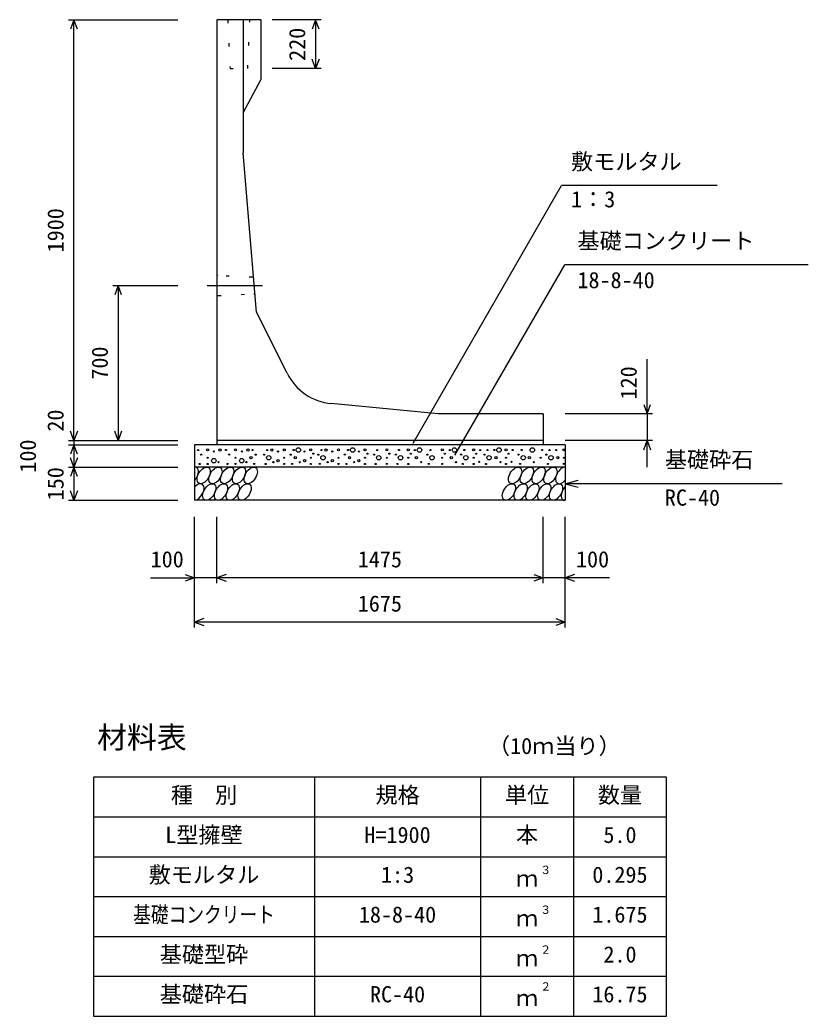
# Model space of a CAD drawing. Units: millimetres, scale not verified. Extents: x -50400 to 50400, y -17820 to 17820.
# Drawn here: x 21123 to 24684, y -3581 to 919 of the extents above; entities that cross this region are included whole.
import ezdxf
from ezdxf.enums import TextEntityAlignment as Align

# ---------------------------------------------------------------- set-up
doc = ezdxf.new("R2010")
doc.units = ezdxf.units.MM
doc.header["$LTSCALE"] = 60
doc.linetypes.add('CHAIN1', pattern=[8, 5, -1, 1, -1])
doc.linetypes.add('DOTTED', pattern=[1.75, 0.25, -1.5])
for name, color, linetype, lineweight in [('0-0_CENTER', 7, 'CHAIN1', 25), ('0-1_DIM', 7, 'Continuous', 25), ('0-3_HATCH', 6, 'Continuous', 25), ('0-4_HYO', 3, 'Continuous', 25), ('0-5_HYO2', 4, 'Continuous', 25), ('0-6_OUTLINE', 1, 'Continuous', 25), ('0-7_OUTLINE2', 4, 'DOTTED', 25), ('0-8_TXT', 7, 'Continuous', 25)]:
    doc.layers.add(name, color=color, linetype=linetype, lineweight=lineweight)
doc.styles.add('ＭＳ ゴシック', font='')
doc.styles.get('ＭＳ ゴシック').set_extended_font_data('MS Gothic')

msp = doc.modelspace()

# ---------------------------------------------------------------- linework, layer by layer
at = {"layer": '0-0_CENTER'}
msp.add_line((21968.68, -280.94), (22218.54, -280.94), dxfattribs=at)
at = {"layer": '0-1_DIM'}
for p, q in [((21342, 919.06), (21837, 919.06)), ((21367, -980.94), (21367, 919.06)), ((22483.91, 919.06), (22262, 919.06)), ((22458.91, 919.06), (22458.91, 699.06)), ((22483.91, 699.06), (22262, 699.06)), ((22899.15, -992.26), (23570.42, 170.41)), ((24272.83, 170.41), (23570.42, 170.41)), ((23088.63, -1046.66), (23584.9, -187.09)), ((24684.44, -187.09), (23584.9, -187.09)), ((21542, -280.94), (21837, -280.94)), ((21567, -280.94), (21567, -980.94)), ((23957, -860.94), (23957, -613.25)), ((23982, -860.94), (23587, -860.94)), ((23957, -860.94), (23957, -980.94)), ((21342, -980.94), (21837, -980.94)), ((21342, -980.94), (21837, -980.94)), ((21367, -980.94), (21367, -1000.94)), ((21567, -980.94), (21837, -980.94)), ((23982, -980.94), (23587, -980.94)), ((23957, -1100.94), (23957, -980.94)), ((21342, -1000.94), (21837, -1000.94)), ((21367, -1000.94), (21367, -1100.94)), ((21342, -1100.94), (21837, -1100.94)), ((21367, -1100.94), (21367, -1250.94)), ((23587, -1175.94), (23644.96, -1160.41)), ((24567.32, -1175.94), (23587, -1175.94)), ((23587, -1175.94), (23644.96, -1191.47)), ((21342, -1250.94), (21837, -1250.94)), ((21912, -1825.94), (21912, -1325.94)), ((22012, -1625.94), (22012, -1325.94)), ((23487, -1625.94), (23487, -1325.94)), ((23487, -1625.94), (23487, -1325.94)), ((23587, -1825.94), (23587, -1325.94)), ((21712.46, -1600.94), (21912, -1600.94)), ((22012, -1600.94), (21912, -1600.94)), ((23487, -1600.94), (22012, -1600.94)), ((23587, -1600.94), (23487, -1600.94)), ((23786.54, -1600.94), (23587, -1600.94)), ((23587, -1800.94), (21912, -1800.94))]:
    msp.add_line(p, q, dxfattribs=at)
for points in [[(21382.39, 876.78), (21367, 919.06), (21351.61, 876.78)], [(22474.3, 876.78), (22458.91, 919.06), (22443.52, 876.78)], [(22474.3, 741.35), (22458.91, 699.06), (22443.52, 741.35)], [(21582.39, -323.22), (21567, -280.94), (21551.61, -323.22)], [(23941.61, -818.65), (23957, -860.94), (23972.39, -818.65)], [(21382.39, -938.65), (21367, -980.94), (21351.61, -938.65)], [(21582.39, -938.65), (21567, -980.94), (21551.61, -938.65)], [(23941.61, -1023.22), (23957, -980.94), (23972.39, -1023.22)], [(21382.39, -1043.22), (21367, -1000.94), (21351.61, -1043.22)], [(21382.39, -1058.65), (21367, -1100.94), (21351.61, -1058.65)], [(21382.39, -1143.22), (21367, -1100.94), (21351.61, -1143.22)], [(21382.39, -1208.65), (21367, -1250.94), (21351.61, -1208.65)], [(21869.71, -1585.55), (21912, -1600.94), (21869.71, -1616.33)], [(22054.29, -1585.55), (22012, -1600.94), (22054.29, -1616.33)], [(23444.71, -1585.55), (23487, -1600.94), (23444.71, -1616.33)], [(23629.29, -1585.55), (23587, -1600.94), (23629.29, -1616.33)], [(21954.29, -1785.55), (21912, -1800.94), (21954.29, -1816.33)], [(23544.71, -1785.55), (23587, -1800.94), (23544.71, -1816.33)]]:
    msp.add_lwpolyline(points, dxfattribs=at)
at = {"layer": '0-3_HATCH'}
for centre, radius in [((21927.97, -1023.76), 2.5), ((21970.86, -1022.89), 5), ((21998.9, -1030.76), 2.5), ((22026.94, -1023.76), 5), ((22054.07, -1023.76), 2.5), ((22096.97, -1022.89), 5), ((22125.01, -1030.76), 2.5), ((22153.04, -1023.76), 5), ((22174.07, -1023.76), 2.5), ((22239.93, -1023.76), 2.5), ((22260.96, -1023.76), 5), ((22288.99, -1030.76), 2.5), ((22317.03, -1022.89), 5), ((22359.93, -1023.76), 2.5), ((22380.96, -1023.76), 10), ((22408.99, -1030.76), 2.5), ((22437.03, -1022.89), 5), ((22485.15, -1023.76), 2.5), ((22506.18, -1023.76), 5), ((22534.22, -1030.76), 2.5), ((22562.26, -1022.89), 5), ((22605.15, -1023.76), 2.5), ((22626.18, -1023.76), 10), ((22654.22, -1030.76), 2.5), ((22682.26, -1022.89), 5), ((22737.08, -1023.76), 2.5), ((22780.7, -1022.89), 5), ((22835.51, -1023.76), 2.5), ((22877.69, -1022.89), 5), ((22907.39, -1023.76), 2.5), ((22928.42, -1023.76), 10), ((22977.79, -1023.76), 2.5), ((23031.08, -1022.89), 5), ((23065.05, -1023.76), 2.5), ((23086.08, -1023.76), 10), ((23130.76, -1023.76), 2.5), ((23172.94, -1022.89), 5), ((23202.63, -1023.76), 2.5), ((23235.89, -1023.76), 2.5), ((23266.67, -1023.76), 2.5), ((23287.71, -1023.76), 10), ((23319.47, -1022.89), 5), ((23349.17, -1023.76), 2.5), ((23390.18, -1023.76), 2.5), ((23438.34, -1023.76), 10), ((23482.43, -1023.76), 2.5), ((23515.68, -1023.76), 2.5), ((23546.47, -1023.76), 2.5), ((23580.87, -1022.89), 5), ((21941.99, -1044.77), 2.5), ((21970.86, -1058.78), 2.5), ((21998.9, -1071.91), 10), ((22019.93, -1078.91), 2.5), ((22068.09, -1044.77), 2.5), ((22096.97, -1058.78), 2.5), ((22125.01, -1071.91), 10), ((22146.03, -1078.91), 2.5), ((22167.06, -1058.78), 5), ((22188.09, -1044.77), 2.5), ((22225.91, -1044.77), 2.5), ((22246.94, -1058.78), 10), ((22267.97, -1078.91), 2.5), ((22288.99, -1071.91), 5), ((22317.03, -1058.78), 2.5), ((22345.91, -1044.77), 2.5), ((22366.94, -1058.78), 5), ((22387.97, -1078.91), 2.5), ((22408.99, -1071.91), 5), ((22437.03, -1058.78), 2.5), ((22448.37, -1040.45), 2.5), ((22471.13, -1044.77), 2.5), ((22492.16, -1058.78), 10), ((22513.19, -1078.91), 2.5), ((22534.22, -1071.91), 5), ((22562.26, -1058.78), 2.5), ((22591.13, -1044.77), 2.5), ((22612.16, -1058.78), 5), ((22633.19, -1078.91), 2.5), ((22654.22, -1071.91), 5), ((22682.26, -1058.78), 2.5), ((22693.6, -1040.45), 2.5), ((22723.06, -1044.77), 2.5), ((22744.09, -1058.78), 10), ((22780.7, -1058.78), 2.5), ((22792.04, -1040.45), 2.5), ((22821.5, -1044.77), 2.5), ((22842.53, -1058.78), 10), ((22877.69, -1058.78), 2.5), ((22889.03, -1040.45), 2.5), ((22914.4, -1058.78), 5), ((22935.43, -1078.91), 2.5), ((22963.77, -1044.77), 2.5), ((22984.8, -1058.78), 10), ((23031.08, -1058.78), 2.5), ((23042.42, -1040.45), 2.5), ((23072.06, -1058.78), 5), ((23093.09, -1078.91), 2.5), ((23116.74, -1044.77), 2.5), ((23137.77, -1058.78), 10), ((23172.94, -1058.78), 2.5), ((23184.28, -1040.45), 2.5), ((23197.59, -1077.13), 2.5), ((23221.87, -1044.77), 2.5), ((23242.9, -1058.78), 10), ((23273.69, -1058.78), 5), ((23294.71, -1078.91), 2.5), ((23319.47, -1058.78), 2.5), ((23330.81, -1040.45), 2.5), ((23344.13, -1077.13), 2.5), ((23376.16, -1044.77), 2.5), ((23397.19, -1058.78), 10), ((23424.32, -1058.78), 5), ((23445.35, -1078.91), 2.5), ((23475.99, -1058.78), 2.5), ((23501.66, -1044.77), 2.5), ((23522.69, -1058.78), 10), ((23553.48, -1058.78), 5), ((23580.87, -1058.78), 2.5), ((21934.98, -1086.79), 2.5), ((21970.86, -1086.79), 2.5), ((22061.08, -1086.79), 2.5), ((22096.97, -1086.79), 2.5), ((22181.08, -1086.79), 2.5), ((22232.92, -1086.79), 2.5), ((22317.03, -1086.79), 2.5), ((22352.92, -1086.79), 2.5), ((22437.03, -1086.79), 2.5), ((22478.14, -1086.79), 2.5), ((22562.26, -1086.79), 2.5), ((22598.14, -1086.79), 2.5), ((22682.26, -1086.79), 2.5), ((22730.07, -1086.79), 2.5), ((22780.7, -1086.79), 2.5), ((22828.51, -1086.79), 2.5), ((22877.69, -1086.79), 2.5), ((22970.78, -1086.79), 2.5), ((23031.08, -1086.79), 2.5), ((23123.75, -1086.79), 2.5), ((23172.94, -1086.79), 2.5), ((23228.88, -1086.79), 2.5), ((23319.47, -1086.79), 2.5), ((23383.17, -1086.79), 2.5), ((23508.67, -1086.79), 2.5), ((23580.87, -1086.79), 2.5)]:
    msp.add_circle(centre, radius, dxfattribs=at)
for centre, start_param, end_param in [((21899.64, -1138.46), 4.385593, 6.6745444), ((23573.14, -1138.46), 0.3357715, 4.4411806), ((21924.96, -1213.45), 3.5111464, 7.548991), ((23598.46, -1213.45), 1.2110787, 3.5658734)]:
    msp.add_ellipse(centre, major_axis=(21.81, 35.31), ratio=0.5792, start_param=start_param, end_param=end_param, dxfattribs=at)
for centre in [(21952.84, -1138.46), (22006.05, -1138.46), (22059.26, -1138.46), (22112.47, -1138.46), (22165.68, -1138.46), (23360.31, -1138.46), (23413.51, -1138.46), (23466.72, -1138.46), (23519.93, -1138.46), (21978.16, -1213.45), (22031.37, -1213.45), (22084.58, -1213.45), (22137.79, -1213.45), (23332.42, -1213.45), (23385.63, -1213.45), (23438.84, -1213.45), (23492.04, -1213.45), (23545.25, -1213.45)]:
    msp.add_ellipse(centre, major_axis=(21.81, 35.31), ratio=0.5792, dxfattribs=at)
at = {"layer": '0-4_HYO'}
for p, q in [((22454.5, -2500.94), (22454.5, -3580.94)), ((23204.5, -2500.94), (23204.5, -3580.94)), ((23624.5, -2500.94), (23624.5, -3580.94)), ((21454.5, -2680.94), (24044.5, -2680.94))]:
    msp.add_line(p, q, dxfattribs=at)
msp.add_lwpolyline([(21454.5, -3580.94), (24044.5, -3580.94), (24044.5, -2500.94), (21454.5, -2500.94)], close=True, dxfattribs=at)
at = {"layer": '0-5_HYO2'}
for p, q in [((21454.5, -2860.94), (24044.5, -2860.94)), ((21454.5, -3040.94), (24044.5, -3040.94)), ((21454.5, -3220.94), (24044.5, -3220.94)), ((21454.5, -3400.94), (24044.5, -3400.94))]:
    msp.add_line(p, q, dxfattribs=at)
at = {"layer": '0-6_OUTLINE'}
for p, q in [((22132, 919.06), (22132, 319.06)), ((22212, 919.06), (22212, 649.06)), ((22132, 499.06), (22212, 649.06)), ((22192, -400.94), (22132, 319.06)), ((22330.14, -677.23), (22192, -400.94)), ((23012, -860.94), (22529.67, -814.26)), ((23487, -860.94), (23012, -860.94)), ((23487, -860.94), (23487, -1000.94)), ((23487, -980.94), (22012, -980.94)), ((23587, -1000.94), (23587, -1250.94)), ((23587, -1100.94), (21912, -1100.94)), ((23587, -1250.94), (21912, -1250.94))]:
    msp.add_line(p, q, dxfattribs=at)
for points in [[(22212, 919.06), (22012, 919.06), (22012, -1000.94)], [(23587, -1000.94), (21912, -1000.94), (21912, -1250.94)]]:
    msp.add_lwpolyline(points, dxfattribs=at)
msp.add_arc((22553.75, -565.42), 250, 206.56505, 264.47246, dxfattribs=at)
at = {"layer": '0-7_OUTLINE2'}
for p, q in [((22152, 699.06), (22162, 919.06)), ((22017, -236.16), (22012.22, -230.94)), ((22173.84, -243.21), (22017, -236.16)), ((22178.46, -238.41), (22173.84, -243.21)), ((22012.22, -330.93), (22017, -325.72)), ((22017, -325.72), (22180.13, -318.66)), ((22185.34, -323.43), (22180.13, -318.66))]:
    msp.add_line(p, q, dxfattribs=at)
msp.add_lwpolyline([(22062, 919.06), (22072, 699.06), (22152, 699.06)], dxfattribs=at)

# ---------------------------------------------------------------- texts
at = {"layer": '0-1_DIM', "style": 'ＭＳ ゴシック'}
for s, p in [('220', (22433.91, 734.06)), ('1900', (21342, -130.94)), ('700', (21542, -705.94)), ('120', (23932, -795.3)), ('20', (21342, -940.87)), ('100', (21217, -1125.94)), ('150', (21342, -1250.94))]:
    msp.add_text(s, height=73.31, rotation=90, dxfattribs=at).set_placement(p, align=Align.BOTTOM_LEFT)
for s, p in [('敷モルタル', (23613.27, 220.41)), ('1：3', (23613.27, 50.3)), ('基礎コンクリート', (23642.15, -137.09)), ('18-8-40', (23642.15, -314.72)), ('基礎砕石', (24037.25, -1125.94)), ('RC-40', (24037.25, -1297.32)), ('100', (21713.36, -1575.94)), ('1475', (22649.5, -1575.94)), ('100', (23635.64, -1575.94)), ('1675', (22649.5, -1775.94))]:
    msp.add_text(s, height=73.31, dxfattribs=at).set_placement(p, align=Align.BOTTOM_LEFT)
at = {"layer": '0-8_TXT', "style": 'ＭＳ ゴシック'}
for s, height, p in [('材料表', 98.97, (21471.17, -2400.94)), ('（10ｍ当り）', 73.31, (23237.83, -2419.27)), ('種\u3000別', 73.31, (21804.5, -2640.94)), ('規格', 73.31, (22729.5, -2640.94)), ('単位', 73.31, (23314.5, -2640.94)), ('数量', 73.31, (23734.5, -2640.94)), ('L型擁壁', 73.31, (21779.5, -2820.94)), ('H=1900', 73.31, (22679.5, -2820.94)), ('本', 73.31, (23364.5, -2820.94)), ('5.0', 73.31, (23759.5, -2820.94)), ('敷モルタル', 73.31, (21704.5, -3000.94)), ('1:3', 73.31, (22754.5, -3000.94)), ('３', 36.66, (23473.74, -2950.32)), ('0.295', 73.31, (23709.5, -3000.94)), ('ｍ', 73.31, (23364.5, -3017.61)), ('18-8-40', 73.31, (22654.5, -3180.94)), ('３', 36.66, (23473.74, -3130.32)), ('1.675', 73.31, (23709.5, -3180.94)), ('ｍ', 73.31, (23364.5, -3197.61)), ('基礎型砕', 73.31, (21754.5, -3360.94)), ('２', 36.66, (23473.74, -3310.32)), ('2.0', 73.31, (23759.5, -3360.94)), ('ｍ', 73.31, (23364.5, -3377.61)), ('基礎砕石', 73.31, (21754.5, -3540.94)), ('RC-40', 73.31, (22704.5, -3540.94)), ('２', 36.66, (23473.74, -3476.99)), ('16.75', 73.31, (23709.5, -3540.94)), ('ｍ', 73.31, (23364.5, -3557.61))]:
    msp.add_text(s, height=height, dxfattribs=at).set_placement(p, align=Align.BOTTOM_LEFT)
at = {"layer": '0-8_TXT', "style": 'ＭＳ ゴシック', "width": 0.8}
msp.add_text('基礎コンクリート', height=73.31, dxfattribs=at).set_placement((21634.5, -3180.94), align=Align.BOTTOM_LEFT)

doc.saveas('drawing.dxf')
